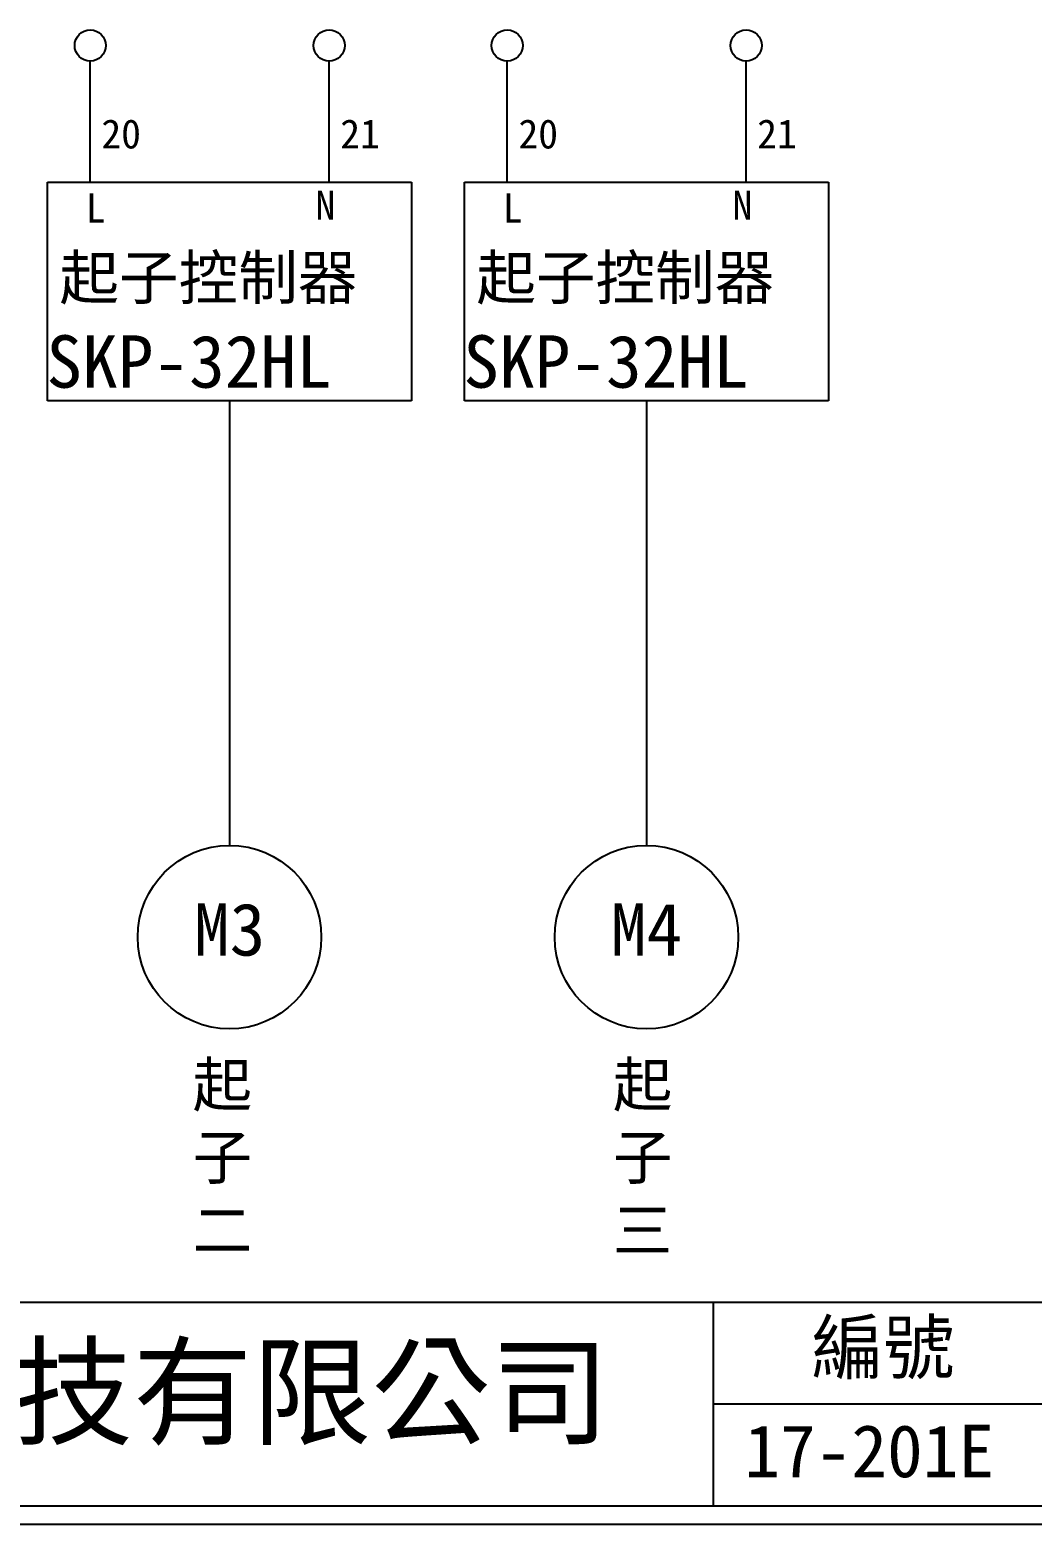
# Model space of a CAD drawing. Extents: x 10 to 297, y 3 to 207.
# Drawn here: x 98.8 to 167.6, y 3 to 105.6 of the extents above; entities that cross this region are included whole.
import ezdxf

# ---------------------------------------------------------------- set-up
doc = ezdxf.new("R2010")
doc.units = 0
doc.layers.get('0').update_dxf_attribs({"linetype": 'CONTINUOUS'})
doc.layers.add('圖框層', color=7, linetype='CONTINUOUS')
doc.layers.add('標尺寸層', color=3, linetype='CONTINUOUS')
doc.styles.add('CNS', font='romanc.shx', dxfattribs={"bigfont": 'chineset.shx'})
doc.styles.add('STSL', font='kaiu.ttf')

msp = doc.modelspace()

# ---------------------------------------------------------------- linework, layer by layer
for p, q in [((102.94, 102.68), (102.94, 95.15)), ((119.34, 102.68), (119.34, 95.15)), ((131.56, 102.68), (131.56, 95.15)), ((147.96, 102.68), (147.96, 95.15)), ((100.02, 95.15), (125.02, 95.15)), ((100.02, 80.15), (100.02, 95.15)), ((125.02, 95.15), (125.02, 80.15)), ((128.64, 95.15), (153.64, 95.15)), ((128.64, 80.15), (128.64, 95.15)), ((153.64, 95.15), (153.64, 80.15)), ((125.02, 80.15), (100.02, 80.15)), ((153.64, 80.15), (128.64, 80.15))]:
    msp.add_line(p, q)
for centre, radius in [((102.96, 104.54), 1.07), ((119.36, 104.54), 1.07), ((131.58, 104.54), 1.07), ((147.98, 104.54), 1.07), ((112.52, 43.31), 6.3), ((141.14, 43.31), 6.3)]:
    msp.add_circle(centre, radius)
at = {"layer": '圖框層', "color": 7}
for p, q in [((11.25, 18.25), (295.75, 18.25)), ((145.75, 4.25), (145.75, 18.25)), ((145.75, 11.25), (295.75, 11.25)), ((11.25, 4.25), (295.75, 4.25)), ((10, 3), (297, 3))]:
    msp.add_line(p, q, dxfattribs=at)
at = {"layer": '標尺寸層', "color": 7}
for p, q in [((102.94, 103.47), (102.94, 102.68)), ((119.34, 103.47), (119.34, 102.68)), ((131.56, 103.47), (131.56, 102.68)), ((147.97, 103.47), (147.96, 102.68)), ((112.52, 80.15), (112.52, 49.61)), ((141.14, 80.15), (141.14, 49.61))]:
    msp.add_line(p, q, dxfattribs=at)

# ---------------------------------------------------------------- texts
at = {"layer": '圖框層', "color": 4, "style": 'STSL'}
for s, height, p in [('20', 2, (103.72, 97.47)), ('21', 2, (120.12, 97.47)), ('20', 2, (132.35, 97.47)), ('21', 2, (148.74, 97.47)), ('N', 2, (118.42, 92.57)), ('N', 2, (147.05, 92.57)), ('L', 2, (102.65, 92.38)), ('L', 2, (131.27, 92.38)), ('起子控制器', 3, (100.84, 87.11)), ('起子控制器', 3, (129.46, 87.11)), ('SKP-32HL', 3.6, (99.95, 81.04)), ('SKP-32HL', 3.6, (128.57, 81.04)), ('M3', 3.6, (110.08, 42.04)), ('M4', 3.6, (138.7, 42.04)), ('編號', 3.6, (152.47, 13.34)), ('泓陞自動化科技有限公司', 6, (48.6, 9.08)), ('17-201E', 3.6, (147.86, 6.22))]:
    msp.add_text(s, height=height, dxfattribs=at).set_placement(p)
at = {"layer": '標尺寸層', "color": 7, "char_height": 3, "width": 5.4243, "attachment_point": 1, "style": 'CNS'}
for s, insert in [('{\\fDFKai-SB|b0|i0|c136|p65;起子二}', (109.98, 34.69)), ('{\\fDFKai-SB|b0|i0|c136|p65;起子三}', (138.83, 34.69))]:
    msp.add_mtext(s, dxfattribs=dict(at, insert=insert))

doc.saveas('drawing.dxf')
